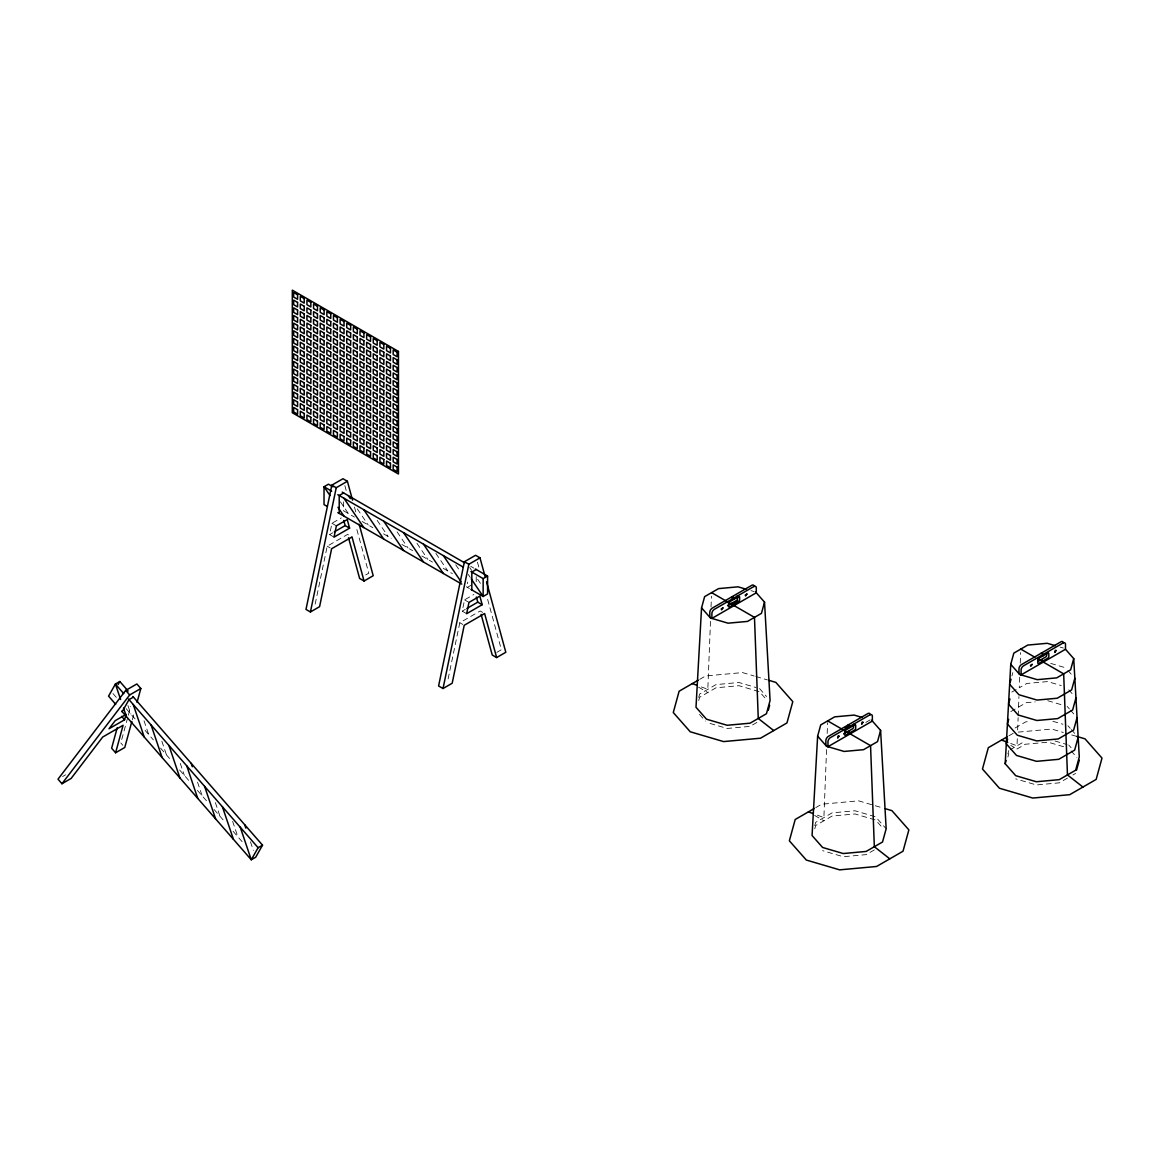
<?xml version="1.0" encoding="UTF-8"?>
<svg xmlns="http://www.w3.org/2000/svg" width="1160" height="1160" viewBox="0 0 1160 1160"><rect width="100%" height="100%" fill="white"/><g stroke="black" fill="none" stroke-linecap="round" stroke-linejoin="round"><path stroke-width="0.75" stroke-dasharray="5 3.75" d="M710.486 621.282L707.817 689.33L698.538 685.879M711.036 606.955L711.457 596.211M826.558 749.548L823.89 817.597L814.61 814.146M827.182 733.424L827.602 722.68M1017.291 738.775L1017.015 745.808L1009.272 742.937M1017.639 729.973L1018.117 717.678M1018.19 715.909L1018.944 696.565M1019.698 677.237L1019.278 687.779L1026.745 683.472L1047.582 681.572L1061.24 685.589M1020.249 663.172L1020.655 652.616M315.157 604.128L327.207 546.186L347.594 534.412L352.017 536.964M334.036 537.138L329.614 534.586L331.963 523.29L341.272 517.911M448.123 678.933L459.795 622.746L480.197 610.972L484.604 613.524M466.639 613.698L462.216 611.146L464.565 599.851L473.875 594.471M121.742 739.471L127.89 716.923M128.354 715.183L130.718 706.512M132.327 719.736L133.748 714.531M698.712 697.363L699.625 694.057L716.01 684.603L738.905 682.5L756.117 687.561M698.712 700.553L699.625 697.247L716.01 687.793L738.905 685.69L759.553 691.766L766.571 699.726M814.798 825.63L815.697 822.324L832.097 812.856L854.978 810.767L875.64 816.843L886.167 828.762M814.798 828.82L815.697 825.514L832.097 816.045L854.978 813.957L875.64 820.033L882.659 827.979M1011.911 675.932L1012.825 672.597M1007.909 753.84L1008.823 750.534M1007.909 757.031L1008.823 753.724M329.614 534.586L332.731 532.788M365.748 574.925L368.793 573.171L356.12 526.814M62.582 776.547L65.642 774.779M471.815 584.814L467.393 587.366L467.393 582.015M462.216 611.146L465.32 609.348M496.813 652.37L501.396 649.716L487.316 598.212M699.697 679.354L705.57 675.961L742.502 672.582L754.159 676.004M756.9 722.433L750.07 726.377L727.175 728.465L706.512 722.39M865.824 722.404L870.261 719.838M1011.824 692.085L1016.305 689.504M815.77 807.606L821.642 804.213L858.588 800.835L883.572 808.187M1010.824 711.573L1015.449 708.905M1018.523 707.121L1026.237 702.67L1035.198 701.858M1015.116 727.987L1025.716 721.868L1030.848 721.404M1008.895 735.817L1014.768 732.424M1010.186 749.752L1025.208 741.066M874.336 849.903L866.143 854.63L843.247 856.732L822.599 850.657M1067.461 778.113L1059.268 782.84L1036.373 784.943L1015.711 778.867M1072.928 774.967L1075.654 773.386M1018.277 732.105L1051.699 729.046L1063.358 732.482M1060.153 647.106L1063.387 648.048M1050.699 663.404L1065.576 667.783M750.955 590.628L754.188 591.586M1047.755 700.712L1062.313 704.99M1052.932 721.317L1062.952 724.26M1071.695 734.933L1076.697 736.397M1054.991 741.008L1067.04 744.546M1063.59 746.721L1048.103 742.168L1025.208 744.256L1017.015 748.997L1010.824 745.416M755.827 676.497L767.499 679.934M698.538 687.155L707.817 692.52M470.742 566.341L473.802 568.11M343.751 510.893L354.467 517.07M362.123 521.492L372.824 527.669M383.539 533.861L391.196 538.269M401.897 544.461L412.612 550.637M421.79 555.945L432.506 562.121M443.207 568.313L452.385 573.605M466.334 586.757L469.394 588.526M331.963 523.29L336.385 525.842M464.565 599.851L468.988 602.402M814.61 815.422L823.89 820.787M327.207 546.186L330.15 547.897M459.795 622.746L462.753 624.442M1067.896 670.408L1072.521 675.657M1068.766 689.808L1073.551 695.231M1067.171 706.411L1069.361 708.905M1070.462 710.152L1074.856 715.14M1067.954 725.74L1070.231 728.306M1071.361 729.596L1075.9 734.729M1068.752 745.053L1071.101 747.707M1071.101 750.897L1076.944 757.523M759.553 688.576L766.571 696.536M699.509 714.444L705.352 721.071M112.984 693.564L116.551 697.653M126.063 708.572L136.764 720.838M145.087 730.394L153.41 739.935M160.544 748.113L171.245 760.394M179.582 769.935L189.094 780.854M197.417 790.395L206.93 801.313M214.063 809.491L224.764 821.773M233.088 831.314L243.788 843.595M120.799 742.937L122.786 745.213M469.684 567.515L471.671 570.445M477.63 579.246L481.617 585.118M468.248 574.461L470.235 577.404M455.75 564.833L459.737 570.705M435.87 553.349L447.803 570.952M416.976 543.329L427.909 559.468M397.083 531.846L408.015 547.984M377.188 520.361L388.136 536.514M357.294 508.877L368.242 525.03M340.387 501.801L348.348 513.547M250.473 841.827L253.373 850.381M232.638 821.367L237.844 836.766M215.383 802.618L220.008 816.307M197.548 782.159L202.173 795.861M180.278 763.41L184.338 775.402M161.863 741.24L166.489 754.942M144.028 720.78L148.654 734.483M127.919 705.468L130.819 714.024M477.456 562.165L479.326 569.024M354.438 507.036L355.844 512.198M344.853 485.605L346.26 490.752M476.224 576.65L476.224 582.015M343.635 501.888L343.635 510.821"/><path stroke-width="1.5" d="M746.112 589.207L738.021 586.829L718.562 588.613L704.627 596.646L701.553 607.884L696 707.281L706.512 719.2L727.175 725.275L750.07 723.188L766.456 713.719L770.081 700.51L764.527 602.127L755.581 591.991M862.184 717.46L854.108 715.082L834.649 716.865L820.714 724.913L817.626 736.15L812.072 835.548L822.599 847.467L843.247 853.542L866.143 851.44L882.528 841.986L886.167 828.762L880.599 730.394L871.653 720.259M1063.387 642.945A3.509 2.03 -60 0 0 1061.182 641.668L1021.191 664.752A3.509 2.03 -60 0 0 1018.987 668.58L1018.987 673.684L1021.09 674.902L1021.09 669.798A3.509 2.03 -60 0 1 1023.294 665.971L1063.27 642.886A3.509 2.03 -60 0 1 1065.489 644.163L1065.489 649.266L1073.725 658.604L1079.279 756.972L1075.654 770.196L1059.268 779.651L1036.373 781.753L1015.711 775.678L1005.198 763.744L1010.752 664.361L1013.826 653.124L1027.76 645.076L1047.219 643.292L1055.31 645.671M352.553 500.177L347.391 481.284L342.969 478.732L331.818 485.17L305.993 609.421L310.416 611.972L319.58 606.68L331.615 548.738L352.017 536.964L364.051 581.015L373.215 575.722L359.136 524.204M310.416 611.972L336.24 487.722L347.391 481.284M485.155 576.737L479.993 557.844L475.571 555.292L464.421 561.73L438.596 685.98L443.018 688.533L452.183 683.24L464.217 625.298L484.604 613.524L496.654 657.561L505.818 652.268L486.562 581.885M443.018 688.533L468.843 564.282L479.993 557.844M117.261 727.596L111.635 748.229L115.609 752.767L124.772 747.475L131.849 721.462M115.609 752.767L123.09 725.275L102.703 737.035L71.122 778.447L61.958 783.739L58 779.187L125.715 690.403L136.865 683.965L140.824 688.518L137.054 702.38M126.049 714.4L115.188 720.679L109.025 728.755L124.599 719.765L125.686 715.735M764.527 602.127L761.438 613.365L747.518 621.412L728.045 623.181L710.5 618.019L701.553 607.884M768.268 710.297L769.631 705.352M880.599 730.394L877.526 741.617L863.591 749.664L844.132 751.448L826.572 746.286L817.626 736.15M1010.099 682.573L1011.012 679.252M1009.939 698.958L1008.533 704.12L1018.103 714.966L1036.895 720.49L1057.732 718.591L1072.652 709.978L1075.943 697.943M1008.692 719.33L1007.416 724L1017.306 735.208L1036.721 740.907L1058.239 738.949L1073.653 730.046L1077.06 717.62M1007.619 739.065L1006.3 743.879L1016.508 755.435L1036.547 761.337L1058.746 759.307L1074.653 750.129L1078.162 737.296M1005.198 763.744L1006.097 760.452M1073.725 658.604L1070.637 669.827L1056.702 677.875L1037.243 679.659L1019.698 674.496L1010.752 664.361M1074.827 678.281L1071.637 689.91L1057.224 698.233L1037.069 700.074L1018.901 694.724L1009.635 684.24M1076.567 770.081L1079.279 760.163M118.117 684.516L119.828 681.5L128.151 691.041M122.162 711.718L129.006 699.654L133.429 697.102M132.907 696.493L262.523 845.161L258.114 847.713L251.27 859.778L121.641 711.124M262.523 845.161L255.693 857.226L251.27 859.778L240.265 827.254M61.958 783.739L129.674 694.956L140.824 688.518M343.635 492.957L339.213 495.509L339.213 513.372M334.283 531.889L345.173 525.596L349.595 528.148L334.036 537.138L336.385 525.842L347.246 519.564L349.595 528.148M119.828 681.5L115.406 684.052L108.562 696.116L115.696 704.294M476.224 569.502L471.815 572.054L471.815 589.918M470.916 571.547L483.154 578.608L487.577 576.056L487.577 593.92L483.154 596.472L470.916 589.41M466.885 608.449L477.775 602.156L482.197 604.708L466.639 613.698L468.988 602.402L479.849 596.124L482.197 604.708M727.566 605.679L736.411 600.576A1.537 0.884 -60 0 0 737.514 598.661L737.514 596.11A1.537 0.884 -60 0 0 737.368 595.544M734.947 602.692L737.905 600.981M711.892 618.425L756.291 592.789L756.291 587.685A3.509 2.03 -60 0 0 754.087 586.409L714.096 609.493A3.509 2.03 -60 0 0 711.892 613.321L711.892 618.425L709.789 617.221L709.789 612.117A3.509 2.03 -60 0 1 711.993 608.289L751.985 585.205A3.509 2.03 -60 0 1 754.188 586.481M698.218 680.195L679.122 691.215L673.279 712.544L690.258 731.786L723.579 741.588L760.51 738.21L786.958 722.941L792.802 701.611L775.822 682.385L769.167 680.413M845.118 727.987L848.062 726.276M870.159 714.676L830.183 737.76A3.509 2.03 -60 0 0 827.964 741.588L827.964 746.692L825.862 745.474L825.862 740.37A3.509 2.03 -60 0 1 828.081 736.542L868.057 713.458A3.509 2.03 -60 0 1 870.261 714.734A3.509 2.03 -60 0 1 872.363 715.952L872.363 721.056L827.964 746.692M843.654 733.932L852.484 728.828A1.537 0.884 -60 0 0 853.586 726.914L853.586 724.362M1038.244 661.301L1045.61 657.038A1.537 0.884 -60 0 0 1046.711 655.125L1046.711 652.572M1021.09 674.902L1065.489 649.266M814.306 808.462L795.209 819.482L789.351 840.812L806.331 860.053L839.652 869.855L876.583 866.477L903.031 851.208L908.874 829.879L891.909 810.637L885.239 808.68M1007.416 736.673L988.32 747.692L982.476 769.022L999.456 788.249L1032.777 798.051L1069.708 794.687L1096.157 779.418L1102 758.089L1085.02 738.847L1076.697 736.397M1001.544 740.065L1007.736 742.356M692.346 683.588L696.986 685.313M808.418 811.855L813.073 813.566M1041.187 653.211L1043.289 654.428L1043.289 655.704M1020.8 649.107L1034.909 657.256M1038.055 659.054L1043.289 660.808L1043.289 662.085L1063.677 673.859L1067.461 774.923L1082.932 787.045M711.602 592.63L731.989 604.404L731.989 603.127L734.091 604.331L734.091 605.607L754.479 617.381L758.263 718.461L773.735 730.568M848.062 725L850.164 726.218L850.164 727.494M827.674 720.896L848.062 732.656L848.062 731.38L850.164 732.598L850.164 733.874L870.551 745.648L874.336 846.713L889.807 858.835M331.818 485.17L336.24 487.722M464.421 561.73L468.843 564.282M333.05 486.837L328.454 484.198L324.031 486.75L324.031 504.614L327.106 506.369M342.229 492.144L464.623 562.817M475.339 568.995L487.577 576.056M331.688 491.159L324.031 486.75L330.005 495.552M337.806 494.697L463.275 567.124M337.806 512.561L461.738 584.103M364.051 581.015L359.629 578.463L348.522 537.805M496.654 657.561L492.232 655.009L481.11 614.365M125.715 690.403L129.674 694.956M123.728 693.593L115.406 684.052L120.611 699.451M128.484 699.045L258.114 847.713M121.626 716.358L124.599 719.765M471.221 578.869L483.154 596.472L483.154 578.608M443.381 555.64L461.274 582.059M423.487 544.156L443.381 573.504M403.593 532.687L423.487 562.02M383.713 521.202L403.593 550.536M363.82 509.718L383.713 539.066M348.348 495.683L350.334 498.611M343.925 498.235L363.82 527.582M337.966 507.283L343.925 516.098M244.688 824.702L245.847 828.124M222.43 806.794L233.421 839.318M204.595 786.335L215.586 818.859M191.182 763.323L192.328 766.745M186.76 765.876L197.751 798.413M168.925 745.416L179.916 777.954M151.076 724.957L162.081 757.494M133.24 704.497L144.231 737.035M123.511 708.02L126.397 716.575M476.368 597.009L477.775 602.156M343.766 520.448L345.173 525.596M734.091 599.227L734.091 597.951L731.989 596.747L731.989 598.024M722.941 607.913L721.578 609.841L721.259 608.884L722.941 607.913M746.924 594.065L745.561 595.979L745.242 595.036L746.924 594.065M839.014 736.165L837.651 738.093L838.172 735.947L839.014 736.165M862.996 722.317L861.648 724.246L862.156 722.1L862.996 722.317M1032.139 664.375L1030.776 666.304L1030.457 665.347L1032.139 664.375M1056.122 650.528L1054.759 652.457L1055.281 650.311L1056.122 650.528M738.514 596.675L729.669 601.779A1.537 0.884 -60 0 0 728.567 603.693L728.567 606.245A1.537 0.884 -60 0 0 729.669 606.883L738.514 601.779A1.537 0.884 -60 0 0 739.616 599.865L739.616 597.313A1.537 0.884 -60 0 0 738.514 596.675M854.587 724.942L845.741 730.046A1.537 0.884 -60 0 0 844.639 731.96L844.639 734.512A1.537 0.884 -60 0 0 845.741 735.15L854.587 730.046A1.537 0.884 -60 0 0 855.688 728.132L855.688 725.58A1.537 0.884 -60 0 0 854.587 724.942M1047.712 653.152L1038.867 658.257A1.537 0.884 -60 0 0 1037.765 660.171L1037.765 662.722A1.537 0.884 -60 0 0 1038.867 663.361L1047.712 658.257A1.537 0.884 -60 0 0 1048.814 656.342L1048.814 653.79A1.537 0.884 -60 0 0 1047.712 653.152M398.46 351.437L292.305 290.145L292.305 412.728L398.46 474.005L398.46 351.437M297.583 294.77L293.668 292.508L293.668 297.032L297.583 299.294L297.583 294.77M304.21 298.599L300.295 296.337L300.295 300.861L304.21 303.123L304.21 298.599M310.851 302.426L306.936 300.164L306.936 304.688L310.851 306.95L310.851 302.426M317.477 306.255L313.562 303.993L313.562 308.517L317.477 310.779L317.477 306.255M324.118 310.082L320.204 307.835L320.204 312.344L324.118 314.606L324.118 310.082M330.76 313.925L326.844 311.663L326.844 316.173L330.76 318.435L330.76 313.925M337.386 317.753L333.471 315.491L333.471 320.015L337.386 322.277L337.386 317.753M344.027 321.581L340.112 319.319L340.112 323.843L344.027 326.105L344.027 321.581M350.654 325.409L346.738 323.147L346.738 327.671L350.654 329.933L350.654 325.409M357.294 329.237L353.38 326.975L353.38 331.499L357.294 333.761L357.294 329.237M363.921 333.065L360.006 330.803L360.006 335.327L363.921 337.589L363.921 333.065M370.562 336.907L366.647 334.645L366.647 339.155L370.562 341.417L370.562 336.907M377.188 340.736L373.274 338.474L373.274 342.998L377.188 345.245L377.188 340.736M383.829 344.563L379.914 342.301L379.914 346.825L383.829 349.087L383.829 344.563M390.456 348.392L386.541 346.13L386.541 350.654L390.456 352.915L390.456 348.392M397.097 352.219L393.182 349.957L393.182 354.481L397.097 356.743L397.097 352.219M297.583 302.426L293.668 300.164L293.668 304.688L297.583 306.95L297.583 302.426M304.21 306.255L300.295 303.993L300.295 308.517L304.21 310.779L304.21 306.255M310.851 310.082L306.936 307.835L306.936 312.344L310.851 314.606L310.851 310.082M317.477 313.925L313.562 311.663L313.562 316.173L317.477 318.435L317.477 313.925M324.118 317.753L320.204 315.491L320.204 320.015L324.118 322.277L324.118 317.753M330.76 321.581L326.844 319.319L326.844 323.843L330.76 326.105L330.76 321.581M337.386 325.409L333.471 323.147L333.471 327.671L337.386 329.933L337.386 325.409M344.027 329.237L340.112 326.975L340.112 331.499L344.027 333.761L344.027 329.237M350.654 333.065L346.738 330.803L346.738 335.327L350.654 337.589L350.654 333.065M357.294 336.907L353.38 334.645L353.38 339.155L357.294 341.417L357.294 336.907M363.921 340.736L360.006 338.474L360.006 342.998L363.921 345.245L363.921 340.736M370.562 344.563L366.647 342.301L366.647 346.825L370.562 349.087L370.562 344.563M377.188 348.392L373.274 346.13L373.274 350.654L377.188 352.915L377.188 348.392M383.829 352.219L379.914 349.957L379.914 354.481L383.829 356.743L383.829 352.219M390.456 356.048L386.541 353.786L386.541 358.31L390.456 360.571L390.456 356.048M397.097 359.875L393.182 357.628L393.182 362.137L397.097 364.399L397.097 359.875M297.583 310.082L293.668 307.835L293.668 312.344L297.583 314.606L297.583 310.082M304.21 313.925L300.295 311.663L300.295 316.173L304.21 318.435L304.21 313.925M310.851 317.753L306.936 315.491L306.936 320.015L310.851 322.277L310.851 317.753M317.477 321.581L313.562 319.319L313.562 323.843L317.477 326.105L317.477 321.581M324.118 325.409L320.204 323.147L320.204 327.671L324.118 329.933L324.118 325.409M330.76 329.237L326.844 326.975L326.844 331.499L330.76 333.761L330.76 329.237M337.386 333.065L333.471 330.803L333.471 335.327L337.386 337.589L337.386 333.065M344.027 336.907L340.112 334.645L340.112 339.155L344.027 341.417L344.027 336.907M350.654 340.736L346.738 338.474L346.738 342.998L350.654 345.245L350.654 340.736M357.294 344.563L353.38 342.301L353.38 346.825L357.294 349.087L357.294 344.563M363.921 348.392L360.006 346.13L360.006 350.654L363.921 352.915L363.921 348.392M370.562 352.219L366.647 349.957L366.647 354.481L370.562 356.743L370.562 352.219M377.188 356.048L373.274 353.786L373.274 358.31L377.188 360.571L377.188 356.048M383.829 359.875L379.914 357.628L379.914 362.137L383.829 364.399L383.829 359.875M390.456 363.718L386.541 361.456L386.541 365.98L390.456 368.227L390.456 363.718M397.097 367.546L393.182 365.284L393.182 369.808L397.097 372.07L397.097 367.546M297.583 317.753L293.668 315.491L293.668 320.015L297.583 322.277L297.583 317.753M304.21 321.581L300.295 319.319L300.295 323.843L304.21 326.105L304.21 321.581M310.851 325.409L306.936 323.147L306.936 327.671L310.851 329.933L310.851 325.409M317.477 329.237L313.562 326.975L313.562 331.499L317.477 333.761L317.477 329.237M324.118 333.065L320.204 330.803L320.204 335.327L324.118 337.589L324.118 333.065M330.76 336.907L326.844 334.645L326.844 339.155L330.76 341.417L330.76 336.907M337.386 340.736L333.471 338.474L333.471 342.998L337.386 345.26L337.386 340.736M344.027 344.563L340.112 342.301L340.112 346.825L344.027 349.087L344.027 344.563M350.654 348.392L346.738 346.13L346.738 350.654L350.654 352.915L350.654 348.392M357.294 352.219L353.38 349.957L353.38 354.481L357.294 356.743L357.294 352.219M363.921 356.048L360.006 353.786L360.006 358.31L363.921 360.571L363.921 356.048M370.562 359.89L366.647 357.628L366.647 362.137L370.562 364.399L370.562 359.89M377.188 363.718L373.274 361.456L373.274 365.98L377.188 368.227L377.188 363.718M383.829 367.546L379.914 365.284L379.914 369.808L383.829 372.07L383.829 367.546M390.456 371.374L386.541 369.112L386.541 373.636L390.456 375.898L390.456 371.374M397.097 375.202L393.182 372.94L393.182 377.464L397.097 379.726L397.097 375.202M297.583 325.409L293.668 323.147L293.668 327.671L297.583 329.933L297.583 325.409M304.21 329.237L300.295 326.975L300.295 331.499L304.21 333.761L304.21 329.237M310.851 333.065L306.936 330.803L306.936 335.327L310.851 337.589L310.851 333.065M317.477 336.907L313.562 334.645L313.562 339.155L317.477 341.417L317.477 336.907M324.118 340.736L320.204 338.474L320.204 342.998L324.118 345.26L324.118 340.736M330.76 344.563L326.844 342.301L326.844 346.825L330.76 349.087L330.76 344.563M337.386 348.392L333.471 346.13L333.471 350.654L337.386 352.915L337.386 348.392M344.027 352.219L340.112 349.957L340.112 354.481L344.027 356.743L344.027 352.219M350.654 356.048L346.738 353.786L346.738 358.31L350.654 360.571L350.654 356.048M357.294 359.89L353.38 357.628L353.38 362.137L357.294 364.399L357.294 359.89M363.921 363.718L360.006 361.456L360.006 365.98L363.921 368.227L363.921 363.718M370.562 367.546L366.647 365.284L366.647 369.808L370.562 372.07L370.562 367.546M377.188 371.374L373.274 369.112L373.274 373.636L377.188 375.898L377.188 371.374M383.829 375.202L379.914 372.94L379.914 377.464L383.829 379.726L383.829 375.202M390.456 379.03L386.541 376.768L386.541 381.292L390.456 383.554L390.456 379.03M397.097 382.858L393.182 380.611L393.182 385.12L397.097 387.382L397.097 382.858M297.583 333.065L293.668 330.817L293.668 335.327L297.583 337.589L297.583 333.065M304.21 336.907L300.295 334.645L300.295 339.155L304.21 341.417L304.21 336.907M310.851 340.736L306.936 338.474L306.936 342.998L310.851 345.26L310.851 340.736M317.477 344.563L313.562 342.301L313.562 346.825L317.477 349.087L317.477 344.563M324.118 348.392L320.204 346.13L320.204 350.654L324.118 352.915L324.118 348.392M330.76 352.219L326.844 349.957L326.844 354.481L330.76 356.743L330.76 352.219M337.386 356.048L333.471 353.786L333.471 358.31L337.386 360.571L337.386 356.048M344.027 359.89L340.112 357.628L340.112 362.137L344.027 364.399L344.027 359.89M350.654 363.718L346.738 361.456L346.738 365.98L350.654 368.227L350.654 363.718M357.294 367.546L353.38 365.284L353.38 369.808L357.294 372.07L357.294 367.546M363.921 371.374L360.006 369.112L360.006 373.636L363.921 375.898L363.921 371.374M370.562 375.202L366.647 372.94L366.647 377.464L370.562 379.726L370.562 375.202M377.188 379.03L373.274 376.768L373.274 381.292L377.188 383.554L377.188 379.03M383.829 382.858L379.914 380.611L379.914 385.12L383.829 387.382L383.829 382.858M390.456 386.7L386.541 384.438L386.541 388.962L390.456 391.21L390.456 386.7M397.097 390.528L393.182 388.266L393.182 392.79L397.097 395.052L397.097 390.528M297.583 340.736L293.668 338.474L293.668 342.998L297.583 345.26L297.583 340.736M304.21 344.563L300.295 342.301L300.295 346.825L304.21 349.087L304.21 344.563M310.851 348.392L306.936 346.13L306.936 350.654L310.851 352.915L310.851 348.392M317.477 352.219L313.562 349.957L313.562 354.481L317.477 356.743L317.477 352.219M324.118 356.048L320.204 353.786L320.204 358.31L324.118 360.571L324.118 356.048M330.76 359.89L326.844 357.628L326.844 362.137L330.76 364.399L330.76 359.89M337.386 363.718L333.471 361.456L333.471 365.98L337.386 368.227L337.386 363.718M344.027 367.546L340.112 365.284L340.112 369.808L344.027 372.07L344.027 367.546M350.654 371.374L346.738 369.112L346.738 373.636L350.654 375.898L350.654 371.374M357.294 375.202L353.38 372.94L353.38 377.464L357.294 379.726L357.294 375.202M363.921 379.03L360.006 376.768L360.006 381.292L363.921 383.554L363.921 379.03M370.562 382.858L366.647 380.611L366.647 385.12L370.562 387.382L370.562 382.858M377.188 386.7L373.274 384.438L373.274 388.962L377.188 391.21L377.188 386.7M383.829 390.528L379.914 388.266L379.914 392.79L383.829 395.052L383.829 390.528M390.456 394.357L386.541 392.095L386.541 396.618L390.456 398.88L390.456 394.357M397.097 398.185L393.182 395.923L393.182 400.447L397.097 402.709L397.097 398.185M297.583 348.392L293.668 346.13L293.668 350.654L297.583 352.915L297.583 348.392M304.21 352.219L300.295 349.957L300.295 354.481L304.21 356.743L304.21 352.219M310.851 356.048L306.936 353.786L306.936 358.31L310.851 360.571L310.851 356.048M317.477 359.89L313.562 357.628L313.562 362.137L317.477 364.399L317.477 359.89M324.118 363.718L320.204 361.456L320.204 365.98L324.118 368.227L324.118 363.718M330.76 367.546L326.844 365.284L326.844 369.808L330.76 372.07L330.76 367.546M337.386 371.374L333.471 369.112L333.471 373.636L337.386 375.898L337.386 371.374M344.027 375.202L340.112 372.94L340.112 377.464L344.027 379.726L344.027 375.202M350.654 379.03L346.738 376.768L346.738 381.292L350.654 383.554L350.654 379.03M357.294 382.858L353.38 380.611L353.38 385.12L357.294 387.382L357.294 382.858M363.921 386.7L360.006 384.438L360.006 388.962L363.921 391.21L363.921 386.7M370.562 390.528L366.647 388.266L366.647 392.79L370.562 395.052L370.562 390.528M377.188 394.357L373.274 392.095L373.274 396.618L377.188 398.88L377.188 394.357M383.829 398.185L379.914 395.923L379.914 400.447L383.829 402.709L383.829 398.185M390.456 402.012L386.541 399.75L386.541 404.274L390.456 406.536L390.456 402.012M397.097 405.84L393.182 403.593L393.182 408.102L397.097 410.364L397.097 405.84M297.583 356.048L293.668 353.786L293.668 358.31L297.583 360.571L297.583 356.048M304.21 359.89L300.295 357.628L300.295 362.137L304.21 364.399L304.21 359.89M310.851 363.718L306.936 361.456L306.936 365.98L310.851 368.242L310.851 363.718M317.477 367.546L313.562 365.284L313.562 369.808L317.477 372.07L317.477 367.546M324.118 371.374L320.204 369.112L320.204 373.636L324.118 375.898L324.118 371.374M330.76 375.202L326.844 372.94L326.844 377.464L330.76 379.726L330.76 375.202M337.386 379.03L333.471 376.768L333.471 381.292L337.386 383.554L337.386 379.03M344.027 382.858L340.112 380.611L340.112 385.12L344.027 387.382L344.027 382.858M350.654 386.7L346.738 384.438L346.738 388.962L350.654 391.21L350.654 386.7M357.294 390.528L353.38 388.266L353.38 392.79L357.294 395.052L357.294 390.528M363.921 394.357L360.006 392.095L360.006 396.618L363.921 398.88L363.921 394.357M370.562 398.185L366.647 395.923L366.647 400.447L370.562 402.709L370.562 398.185M377.188 402.012L373.274 399.75L373.274 404.274L377.188 406.536L377.188 402.012M383.829 405.84L379.914 403.593L379.914 408.102L383.829 410.364L383.829 405.84M390.456 409.683L386.541 407.421L386.541 411.945L390.456 414.192L390.456 409.683M397.097 413.511L393.182 411.249L393.182 415.773L397.097 418.035L397.097 413.511M297.583 363.718L293.668 361.456L293.668 365.98L297.583 368.242L297.583 363.718M304.21 367.546L300.295 365.284L300.295 369.808L304.21 372.07L304.21 367.546M310.851 371.374L306.936 369.112L306.936 373.636L310.851 375.898L310.851 371.374M317.477 375.202L313.562 372.94L313.562 377.464L317.477 379.726L317.477 375.202M324.118 379.03L320.204 376.768L320.204 381.292L324.118 383.554L324.118 379.03M330.76 382.873L326.844 380.611L326.844 385.12L330.76 387.382L330.76 382.873M337.386 386.7L333.471 384.438L333.471 388.962L337.386 391.21L337.386 386.7M344.027 390.528L340.112 388.266L340.112 392.79L344.027 395.052L344.027 390.528M350.654 394.357L346.738 392.095L346.738 396.618L350.654 398.88L350.654 394.357M357.294 398.185L353.38 395.923L353.38 400.447L357.294 402.709L357.294 398.185M363.921 402.012L360.006 399.75L360.006 404.274L363.921 406.536L363.921 402.012M370.562 405.84L366.647 403.593L366.647 408.102L370.562 410.364L370.562 405.84M377.188 409.683L373.274 407.421L373.274 411.945L377.188 414.192L377.188 409.683M383.829 413.511L379.914 411.249L379.914 415.773L383.829 418.035L383.829 413.511M390.456 417.339L386.541 415.077L386.541 419.601L390.456 421.863L390.456 417.339M397.097 421.167L393.182 418.905L393.182 423.429L397.097 425.691L397.097 421.167M297.583 371.374L293.668 369.112L293.668 373.636L297.583 375.898L297.583 371.374M304.21 375.202L300.295 372.94L300.295 377.464L304.21 379.726L304.21 375.202M310.851 379.03L306.936 376.768L306.936 381.292L310.851 383.554L310.851 379.03M317.477 382.873L313.562 380.611L313.562 385.12L317.477 387.382L317.477 382.873M324.118 386.7L320.204 384.438L320.204 388.962L324.118 391.21L324.118 386.7M330.76 390.528L326.844 388.266L326.844 392.79L330.76 395.052L330.76 390.528M337.386 394.357L333.471 392.095L333.471 396.618L337.386 398.88L337.386 394.357M344.027 398.185L340.112 395.923L340.112 400.447L344.027 402.709L344.027 398.185M350.654 402.012L346.738 399.75L346.738 404.274L350.654 406.536L350.654 402.012M357.294 405.84L353.38 403.593L353.38 408.102L357.294 410.364L357.294 405.84M363.921 409.683L360.006 407.421L360.006 411.945L363.921 414.192L363.921 409.683M370.562 413.511L366.647 411.249L366.647 415.773L370.562 418.035L370.562 413.511M377.188 417.339L373.274 415.077L373.274 419.601L377.188 421.863L377.188 417.339M383.829 421.167L379.914 418.905L379.914 423.429L383.829 425.691L383.829 421.167M390.456 424.995L386.541 422.733L386.541 427.257L390.456 429.519L390.456 424.995M397.097 428.823L393.182 426.575L393.182 431.085L397.097 433.347L397.097 428.823M297.583 379.03L293.668 376.768L293.668 381.292L297.583 383.554L297.583 379.03M304.21 382.873L300.295 380.611L300.295 385.12L304.21 387.382L304.21 382.873M310.851 386.7L306.936 384.438L306.936 388.962L310.851 391.21L310.851 386.7M317.477 390.528L313.562 388.266L313.562 392.79L317.477 395.052L317.477 390.528M324.118 394.357L320.204 392.095L320.204 396.618L324.118 398.88L324.118 394.357M330.76 398.185L326.844 395.923L326.844 400.447L330.76 402.709L330.76 398.185M337.386 402.012L333.471 399.75L333.471 404.274L337.386 406.536L337.386 402.012M344.027 405.84L340.112 403.593L340.112 408.102L344.027 410.364L344.027 405.84M350.654 409.683L346.738 407.421L346.738 411.945L350.654 414.192L350.654 409.683M357.294 413.511L353.38 411.249L353.38 415.773L357.294 418.035L357.294 413.511M363.921 417.339L360.006 415.077L360.006 419.601L363.921 421.863L363.921 417.339M370.562 421.167L366.647 418.905L366.647 423.429L370.562 425.691L370.562 421.167M377.188 424.995L373.274 422.733L373.274 427.257L377.188 429.519L377.188 424.995M383.829 428.823L379.914 426.575L379.914 431.085L383.829 433.347L383.829 428.823M390.456 432.665L386.541 430.403L386.541 434.913L390.456 437.175L390.456 432.665M397.097 436.493L393.182 434.232L393.182 438.755L397.097 441.017L397.097 436.493M297.583 386.7L293.668 384.438L293.668 388.962L297.583 391.21L297.583 386.7M304.21 390.528L300.295 388.266L300.295 392.79L304.21 395.052L304.21 390.528M310.851 394.357L306.936 392.095L306.936 396.618L310.851 398.88L310.851 394.357M317.477 398.185L313.562 395.923L313.562 400.447L317.477 402.709L317.477 398.185M324.118 402.012L320.204 399.75L320.204 404.274L324.118 406.536L324.118 402.012M330.76 405.84L326.844 403.593L326.844 408.102L330.76 410.364L330.76 405.84M337.386 409.683L333.471 407.421L333.471 411.945L337.386 414.192L337.386 409.683M344.027 413.511L340.112 411.249L340.112 415.773L344.027 418.035L344.027 413.511M350.654 417.339L346.738 415.077L346.738 419.601L350.654 421.863L350.654 417.339M357.294 421.167L353.38 418.905L353.38 423.429L357.294 425.691L357.294 421.167M363.921 424.995L360.006 422.733L360.006 427.257L363.921 429.519L363.921 424.995M370.562 428.823L366.647 426.575L366.647 431.085L370.562 433.347L370.562 428.823M377.188 432.665L373.274 430.403L373.274 434.927L377.188 437.175L377.188 432.665M383.829 436.493L379.914 434.232L379.914 438.755L383.829 441.017L383.829 436.493M390.456 440.322L386.541 438.06L386.541 442.584L390.456 444.846L390.456 440.322M397.097 444.149L393.182 441.887L393.182 446.411L397.097 448.673L397.097 444.149M297.583 394.357L293.668 392.095L293.668 396.618L297.583 398.88L297.583 394.357M304.21 398.185L300.295 395.923L300.295 400.447L304.21 402.709L304.21 398.185M310.851 402.012L306.936 399.75L306.936 404.274L310.851 406.536L310.851 402.012M317.477 405.84L313.562 403.593L313.562 408.102L317.477 410.364L317.477 405.84M324.118 409.683L320.204 407.421L320.204 411.945L324.118 414.192L324.118 409.683M330.76 413.511L326.844 411.249L326.844 415.773L330.76 418.035L330.76 413.511M337.386 417.339L333.471 415.077L333.471 419.601L337.386 421.863L337.386 417.339M344.027 421.167L340.112 418.905L340.112 423.429L344.027 425.691L344.027 421.167M350.654 424.995L346.738 422.733L346.738 427.257L350.654 429.519L350.654 424.995M357.294 428.823L353.38 426.575L353.38 431.085L357.294 433.347L357.294 428.823M363.921 432.665L360.006 430.403L360.006 434.927L363.921 437.175L363.921 432.665M370.562 436.493L366.647 434.232L366.647 438.755L370.562 441.017L370.562 436.493M377.188 440.322L373.274 438.06L373.274 442.584L377.188 444.846L377.188 440.322M383.829 444.149L379.914 441.887L379.914 446.411L383.829 448.673L383.829 444.149M390.456 447.977L386.541 445.715L386.541 450.239L390.456 452.501L390.456 447.977M397.097 451.805L393.182 449.558L393.182 454.067L397.097 456.329L397.097 451.805M297.583 402.012L293.668 399.75L293.668 404.274L297.583 406.536L297.583 402.012M304.21 405.855L300.295 403.593L300.295 408.102L304.21 410.364L304.21 405.855M310.851 409.683L306.936 407.421L306.936 411.945L310.851 414.192L310.851 409.683M317.477 413.511L313.562 411.249L313.562 415.773L317.477 418.035L317.477 413.511M324.118 417.339L320.204 415.077L320.204 419.601L324.118 421.863L324.118 417.339M330.76 421.167L326.844 418.905L326.844 423.429L330.76 425.691L330.76 421.167M337.386 424.995L333.471 422.733L333.471 427.257L337.386 429.519L337.386 424.995M344.027 428.823L340.112 426.575L340.112 431.085L344.027 433.347L344.027 428.823M350.654 432.665L346.738 430.403L346.738 434.927L350.654 437.175L350.654 432.665M357.294 436.493L353.38 434.232L353.38 438.755L357.294 441.017L357.294 436.493M363.921 440.322L360.006 438.06L360.006 442.584L363.921 444.846L363.921 440.322M370.562 444.149L366.647 441.887L366.647 446.411L370.562 448.673L370.562 444.149M377.188 447.977L373.274 445.715L373.274 450.239L377.188 452.501L377.188 447.977M383.829 451.805L379.914 449.558L379.914 454.067L383.829 456.329L383.829 451.805M390.456 455.648L386.541 453.386L386.541 457.896L390.456 460.158L390.456 455.648M397.097 459.476L393.182 457.214L393.182 461.738L397.097 464L397.097 459.476M297.583 409.683L293.668 407.421L293.668 411.945L297.583 414.192L297.583 409.683M304.21 413.511L300.295 411.249L300.295 415.773L304.21 418.035L304.21 413.511M310.851 417.339L306.936 415.077L306.936 419.601L310.851 421.863L310.851 417.339M317.477 421.167L313.562 418.905L313.562 423.429L317.477 425.691L317.477 421.167M324.118 424.995L320.204 422.733L320.204 427.257L324.118 429.519L324.118 424.995M330.76 428.823L326.844 426.575L326.844 431.085L330.76 433.347L330.76 428.823M337.386 432.665L333.471 430.403L333.471 434.927L337.386 437.175L337.386 432.665M344.027 436.493L340.112 434.232L340.112 438.755L344.027 441.017L344.027 436.493M350.654 440.322L346.738 438.06L346.738 442.584L350.654 444.846L350.654 440.322M357.294 444.149L353.38 441.887L353.38 446.411L357.294 448.673L357.294 444.149M363.921 447.977L360.006 445.715L360.006 450.239L363.921 452.501L363.921 447.977M370.562 451.805L366.647 449.558L366.647 454.067L370.562 456.329L370.562 451.805M377.188 455.648L373.274 453.386L373.274 457.896L377.188 460.158L377.188 455.648M383.829 459.476L379.914 457.214L379.914 461.738L383.829 464L383.829 459.476M390.456 463.304L386.541 461.042L386.541 465.566L390.456 467.828L390.456 463.304M397.097 467.132L393.182 464.87L393.182 469.394L397.097 471.656L397.097 467.132"/></g></svg>
